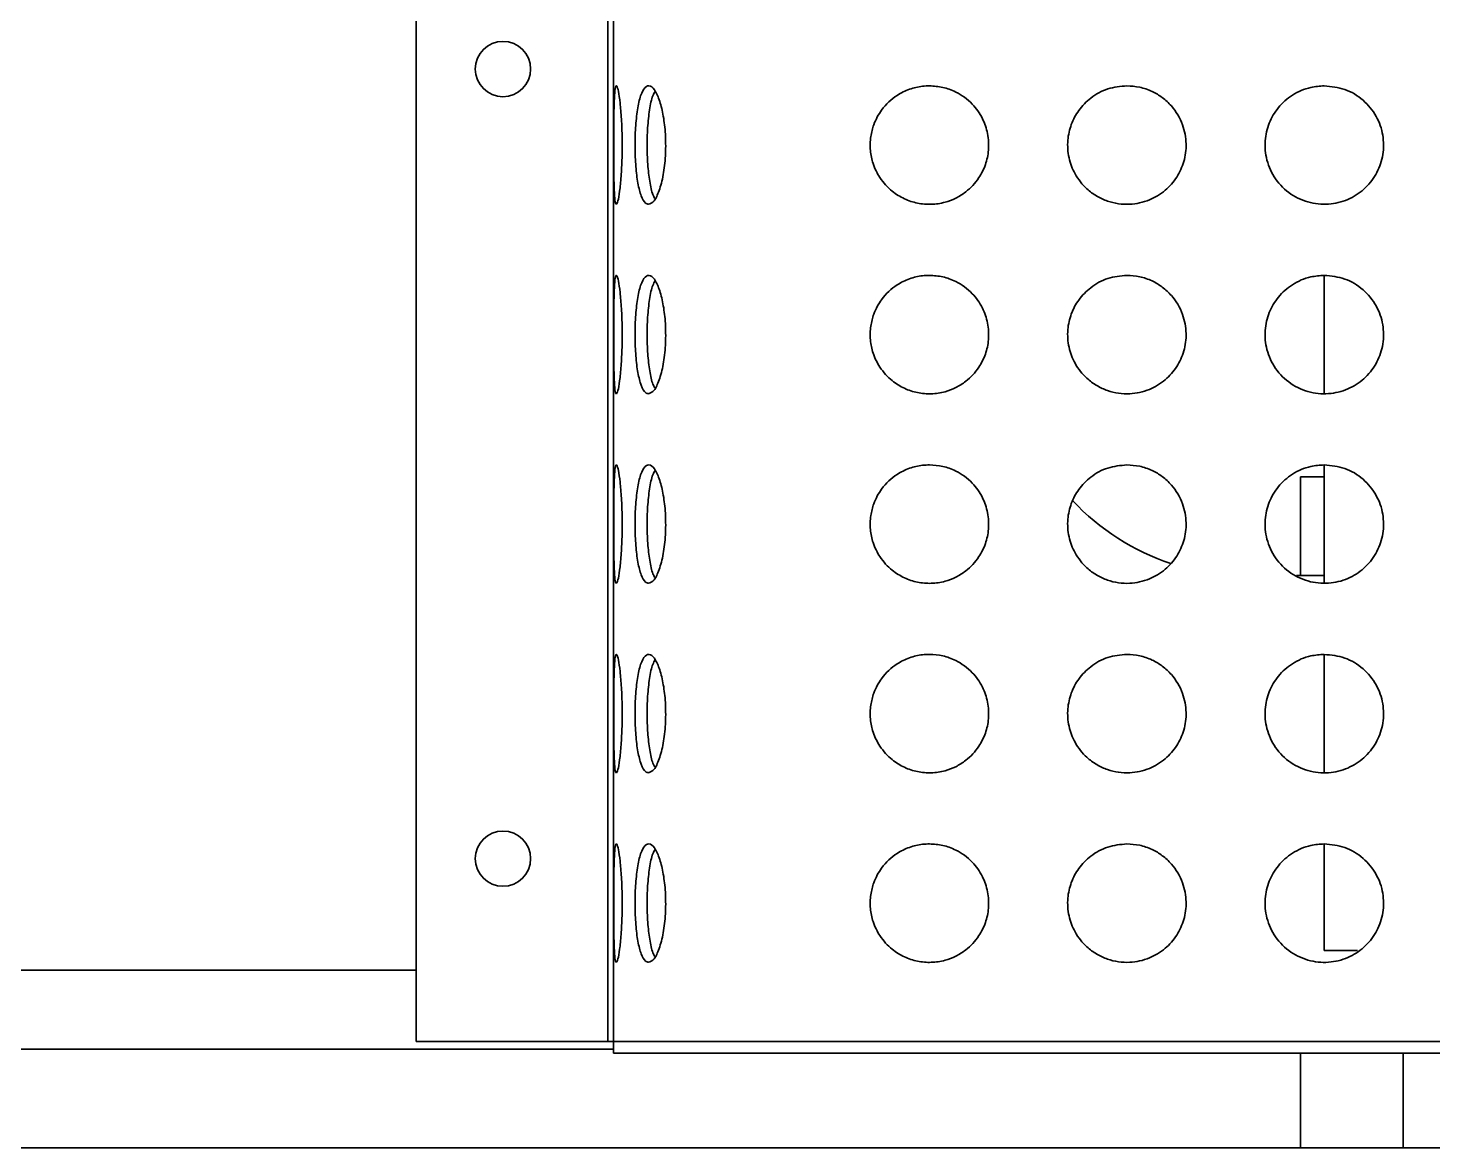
# Model space of a CAD drawing. Header units: millimetres. Extents: x -1052 to 3351, y 0 to 2015.
# Drawn here: x -367.095 to -364.464, y 1742.214 to 1744.312 of the extents above; entities that cross this region are included whole.
import ezdxf

# ---------------------------------------------------------------- set-up
doc = ezdxf.new("R2010")
doc.units = ezdxf.units.MM

msp = doc.modelspace()

# ---------------------------------------------------------------- linework, layer by layer
at = {"color": 7, "linetype": 'Continuous', "lineweight": 35}
for p, q in [((-366.3686, 1742.4135), (-366.3686, 1746.0562)), ((-366.3686, 1742.4135), (-366.3686, 1746.0562)), ((-366.0097, 1746.0562), (-366.0097, 1742.4135)), ((-366.0097, 1746.0562), (-366.0097, 1742.4135)), ((-365.9988, 1746.0562), (-365.9988, 1742.4135)), ((-365.9988, 1746.0562), (-365.9988, 1742.4135)), ((-364.6676, 1743.8484), (-364.6676, 1743.628)), ((-364.6676, 1743.8484), (-364.6676, 1743.628)), ((-364.6676, 1743.4933), (-364.6676, 1743.273)), ((-364.6676, 1743.4933), (-364.6676, 1743.273)), ((-364.7119, 1743.4712), (-364.7119, 1743.2863)), ((-364.7119, 1743.4712), (-364.6676, 1743.4712)), ((-364.7119, 1743.4712), (-364.7119, 1743.2863)), ((-364.7119, 1743.4712), (-364.6676, 1743.4712)), ((-364.7199, 1743.2863), (-364.6676, 1743.2863)), ((-364.7199, 1743.2863), (-364.6676, 1743.2863)), ((-364.6676, 1743.1383), (-364.6676, 1742.9179)), ((-364.6676, 1743.1383), (-364.6676, 1742.9179)), ((-364.6676, 1742.7833), (-364.6676, 1742.5837)), ((-364.6676, 1742.7833), (-364.6676, 1742.5837)), ((-364.6052, 1742.5837), (-364.6676, 1742.5837)), ((-364.6052, 1742.5837), (-364.6676, 1742.5837)), ((-368.6614, 1742.5467), (-366.3686, 1742.5467)), ((-368.6614, 1742.5467), (-366.3686, 1742.5467)), ((-365.9988, 1742.3988), (-368.3729, 1742.3988)), ((-365.9988, 1742.3988), (-368.3729, 1742.3988)), ((-366.0097, 1742.4135), (-366.3686, 1742.4135)), ((-366.0097, 1742.4135), (-366.3686, 1742.4135)), ((-366.0097, 1742.4135), (-365.9988, 1742.4135)), ((-366.0097, 1742.4135), (-365.9988, 1742.4135)), ((-365.9988, 1742.4135), (-361.8571, 1742.4135)), ((-365.9988, 1742.3914), (-365.9988, 1742.4135)), ((-365.9988, 1742.4135), (-361.8571, 1742.4135)), ((-365.9988, 1742.3914), (-365.9988, 1742.4135)), ((-361.8571, 1742.3914), (-365.9988, 1742.3914)), ((-361.8571, 1742.3914), (-365.9988, 1742.3914)), ((-364.7119, 1742.3914), (-364.7119, 1742.2139)), ((-364.7119, 1742.3914), (-364.7119, 1742.2139)), ((-364.5196, 1742.3914), (-364.5196, 1742.2139)), ((-364.5196, 1742.3914), (-364.5196, 1742.2139)), ((-359.4904, 1742.2139), (-368.3655, 1742.2139)), ((-359.4904, 1742.2139), (-368.3655, 1742.2139))]:
    msp.add_line(p, q, dxfattribs=at)
for centre in [(-366.2059, 1744.2349), (-366.2059, 1744.2349), (-366.2059, 1742.7557), (-366.2059, 1742.7557)]:
    msp.add_circle(centre, 0.0518, dxfattribs=at)
msp.add_arc((-364.8155, 1743.73), 0.4438, 223.1791, 251.7098, dxfattribs=at)
msp.add_arc((-364.8155, 1743.73), 0.4438, 223.1791, 251.7098, dxfattribs=at)
for points, knots in [([(-365.9935, 1743.9815), (-365.9926, 1743.9827), (-365.9906, 1743.9852), (-365.9873, 1744.0044), (-365.9844, 1744.0327), (-365.9827, 1744.068), (-365.9824, 1744.1058), (-365.9838, 1744.142), (-365.9864, 1744.1727), (-365.9896, 1744.1945), (-365.9928, 1744.2049), (-365.9953, 1744.2025), (-365.9971, 1744.1876), (-365.998, 1744.1621), (-365.9984, 1744.1287), (-365.9985, 1744.0912), (-365.9984, 1744.0539), (-365.998, 1744.0208), (-365.997, 1743.9961), (-365.9955, 1743.9833), (-365.9941, 1743.982), (-365.9935, 1743.9815)], [0, 0, 0, 0, 1.631396, 3.262699, 4.895723, 6.523451, 8.139744, 9.7491, 11.361973, 12.985867, 14.618017, 16.250048, 17.876537, 19.498182, 21.118645, 22.739339, 24.36065, 25.981614, 27.602481, 29.222814, 30.245308, 30.245308, 30.245308, 30.245308]), ([(-365.9935, 1743.9815), (-365.9926, 1743.9827), (-365.9906, 1743.9852), (-365.9873, 1744.0044), (-365.9844, 1744.0327), (-365.9827, 1744.068), (-365.9824, 1744.1058), (-365.9838, 1744.142), (-365.9864, 1744.1727), (-365.9896, 1744.1945), (-365.9928, 1744.2049), (-365.9953, 1744.2025), (-365.9971, 1744.1876), (-365.998, 1744.1621), (-365.9984, 1744.1287), (-365.9985, 1744.0912), (-365.9984, 1744.0539), (-365.998, 1744.0208), (-365.997, 1743.9961), (-365.9955, 1743.9833), (-365.9941, 1743.982), (-365.9935, 1743.9815)], [0, 0, 0, 0, 1.631396, 3.262699, 4.895723, 6.523451, 8.139744, 9.7491, 11.361973, 12.985867, 14.618017, 16.250048, 17.876537, 19.498182, 21.118645, 22.739339, 24.36065, 25.981614, 27.602481, 29.222814, 30.245308, 30.245308, 30.245308, 30.245308]), ([(-365.9331, 1743.9815), (-365.9297, 1743.9828), (-365.9229, 1743.9854), (-365.913, 1744.0057), (-365.9053, 1744.0354), (-365.9011, 1744.0715), (-365.9009, 1744.1088), (-365.9044, 1744.1435), (-365.911, 1744.1729), (-365.9199, 1744.1944), (-365.93, 1744.2049), (-365.9399, 1744.2024), (-365.9483, 1744.1867), (-365.9544, 1744.1599), (-365.9579, 1744.1257), (-365.9589, 1744.0882), (-365.9574, 1744.0517), (-365.9535, 1744.0196), (-365.9473, 1743.9956), (-365.9401, 1743.9832), (-365.935, 1743.982), (-365.9331, 1743.9815)], [0, 0, 0, 0, 1.817462, 3.635355, 5.435836, 7.16997, 8.829228, 10.454107, 12.102847, 13.816807, 15.599937, 17.419133, 19.226868, 20.992412, 22.712224, 24.399362, 26.070964, 27.743885, 29.434509, 31.158502, 32.248005, 32.248005, 32.248005, 32.248005]), ([(-365.9331, 1743.9815), (-365.9297, 1743.9828), (-365.9229, 1743.9854), (-365.913, 1744.0057), (-365.9053, 1744.0354), (-365.9011, 1744.0715), (-365.9009, 1744.1088), (-365.9044, 1744.1435), (-365.911, 1744.1729), (-365.9199, 1744.1944), (-365.93, 1744.2049), (-365.9399, 1744.2024), (-365.9483, 1744.1867), (-365.9544, 1744.1599), (-365.9579, 1744.1257), (-365.9589, 1744.0882), (-365.9574, 1744.0517), (-365.9535, 1744.0196), (-365.9473, 1743.9956), (-365.9401, 1743.9832), (-365.935, 1743.982), (-365.9331, 1743.9815)], [0, 0, 0, 0, 1.817462, 3.635355, 5.435836, 7.16997, 8.829228, 10.454107, 12.102847, 13.816807, 15.599937, 17.419133, 19.226868, 20.992412, 22.712224, 24.399362, 26.070964, 27.743885, 29.434509, 31.158502, 32.248005, 32.248005, 32.248005, 32.248005]), ([(-365.9207, 1744.193), (-365.9223, 1744.1906), (-365.9267, 1744.1836), (-365.9317, 1744.1595), (-365.9353, 1744.1257), (-365.9362, 1744.0882), (-365.9347, 1744.0515), (-365.9307, 1744.0201), (-365.926, 1743.9992), (-365.9221, 1743.9936), (-365.921, 1743.992)], [0, 0, 0, 0, 1.145485, 3.209959, 5.219519, 7.190065, 9.142136, 11.096001, 13.070942, 13.868616, 13.868616, 13.868616, 13.868616]), ([(-365.9207, 1744.193), (-365.9223, 1744.1906), (-365.9267, 1744.1836), (-365.9317, 1744.1595), (-365.9353, 1744.1257), (-365.9362, 1744.0882), (-365.9347, 1744.0515), (-365.9307, 1744.0201), (-365.926, 1743.9992), (-365.9221, 1743.9936), (-365.921, 1743.992)], [0, 0, 0, 0, 1.145485, 3.209959, 5.219519, 7.190065, 9.142136, 11.096001, 13.070942, 13.868616, 13.868616, 13.868616, 13.868616]), ([(-365.4072, 1744.2034), (-365.3988, 1744.2028), (-365.3822, 1744.2018), (-365.3546, 1744.1917), (-365.328, 1744.173), (-365.3076, 1744.1448), (-365.2969, 1744.1143), (-365.2952, 1744.0837), (-365.3015, 1744.0549), (-365.3156, 1744.0269), (-365.3356, 1744.006), (-365.3578, 1743.9923), (-365.3797, 1743.984), (-365.4038, 1743.9805), (-365.4296, 1743.9828), (-365.4543, 1743.9908), (-365.4787, 1744.0059), (-365.4992, 1744.0277), (-365.5128, 1744.055), (-365.5187, 1744.0822), (-365.5179, 1744.108), (-365.511, 1744.1347), (-365.4951, 1744.1633), (-365.4714, 1744.1848), (-365.4447, 1744.1978), (-365.4241, 1744.2028), (-365.4114, 1744.2032), (-365.4072, 1744.2034)], [0, 0, 0, 0, 1.953514, 3.904681, 6.549976, 8.613853, 10.314646, 12.021596, 13.580926, 15.199164, 17.547896, 19.132925, 20.719939, 22.750944, 24.783174, 26.835609, 28.885562, 31.272614, 33.076424, 34.500628, 35.930328, 37.260499, 39.207718, 42.076143, 44.077065, 46.079462, 47.088119, 47.088119, 47.088119, 47.088119]), ([(-365.4072, 1744.2034), (-365.3988, 1744.2028), (-365.3822, 1744.2018), (-365.3546, 1744.1917), (-365.328, 1744.173), (-365.3076, 1744.1448), (-365.2969, 1744.1143), (-365.2952, 1744.0837), (-365.3015, 1744.0549), (-365.3156, 1744.0269), (-365.3356, 1744.006), (-365.3578, 1743.9923), (-365.3797, 1743.984), (-365.4038, 1743.9805), (-365.4296, 1743.9828), (-365.4543, 1743.9908), (-365.4787, 1744.0059), (-365.4992, 1744.0277), (-365.5128, 1744.055), (-365.5187, 1744.0822), (-365.5179, 1744.108), (-365.511, 1744.1347), (-365.4951, 1744.1633), (-365.4714, 1744.1848), (-365.4447, 1744.1978), (-365.4241, 1744.2028), (-365.4114, 1744.2032), (-365.4072, 1744.2034)], [0, 0, 0, 0, 1.953514, 3.904681, 6.549976, 8.613853, 10.314646, 12.021596, 13.580926, 15.199164, 17.547896, 19.132925, 20.719939, 22.750944, 24.783174, 26.835609, 28.885562, 31.272614, 33.076424, 34.500628, 35.930328, 37.260499, 39.207718, 42.076143, 44.077065, 46.079462, 47.088119, 47.088119, 47.088119, 47.088119]), ([(-365.0374, 1744.2034), (-365.0293, 1744.2029), (-365.0133, 1744.2018), (-364.9907, 1744.194), (-364.9706, 1744.182), (-364.9495, 1744.1626), (-364.9317, 1744.1332), (-364.9246, 1744.0957), (-364.9292, 1744.0612), (-364.9431, 1744.0309), (-364.9655, 1744.0056), (-364.9961, 1743.9873), (-365.0336, 1743.9792), (-365.0676, 1743.984), (-365.0941, 1743.9962), (-365.1157, 1744.0121), (-365.1348, 1744.0358), (-365.1473, 1744.0681), (-365.1495, 1744.101), (-365.1425, 1744.132), (-365.1276, 1744.1594), (-365.1044, 1744.183), (-365.0734, 1744.2), (-365.0494, 1744.2022), (-365.0374, 1744.2034)], [0, 0, 0, 0, 1.756806, 3.512284, 5.063208, 6.612425, 9.261763, 11.520365, 13.576322, 15.613889, 17.776665, 20.182461, 22.916925, 25.987653, 27.615254, 29.241405, 31.658351, 33.704491, 35.758681, 37.64026, 39.581863, 41.797128, 44.422281, 47.074168, 47.074168, 47.074168, 47.074168]), ([(-365.0374, 1744.2034), (-365.0293, 1744.2029), (-365.0133, 1744.2018), (-364.9907, 1744.194), (-364.9706, 1744.182), (-364.9495, 1744.1626), (-364.9317, 1744.1332), (-364.9246, 1744.0957), (-364.9292, 1744.0612), (-364.9431, 1744.0309), (-364.9655, 1744.0056), (-364.9961, 1743.9873), (-365.0336, 1743.9792), (-365.0676, 1743.984), (-365.0941, 1743.9962), (-365.1157, 1744.0121), (-365.1348, 1744.0358), (-365.1473, 1744.0681), (-365.1495, 1744.101), (-365.1425, 1744.132), (-365.1276, 1744.1594), (-365.1044, 1744.183), (-365.0734, 1744.2), (-365.0494, 1744.2022), (-365.0374, 1744.2034)], [0, 0, 0, 0, 1.756806, 3.512284, 5.063208, 6.612425, 9.261763, 11.520365, 13.576322, 15.613889, 17.776665, 20.182461, 22.916925, 25.987653, 27.615254, 29.241405, 31.658351, 33.704491, 35.758681, 37.64026, 39.581863, 41.797128, 44.422281, 47.074168, 47.074168, 47.074168, 47.074168]), ([(-364.6676, 1744.2034), (-364.6546, 1744.202), (-364.6285, 1744.1994), (-364.594, 1744.1784), (-364.5689, 1744.1479), (-364.5562, 1744.1117), (-364.5561, 1744.0746), (-364.5676, 1744.0401), (-364.5892, 1744.0112), (-364.6193, 1743.9903), (-364.6555, 1743.98), (-364.6944, 1743.9824), (-364.7312, 1743.9985), (-364.7601, 1744.0269), (-364.7767, 1744.0627), (-364.7802, 1744.0999), (-364.7721, 1744.1344), (-364.7543, 1744.1644), (-364.7275, 1744.188), (-364.697, 1744.2013), (-364.6761, 1744.2028), (-364.6676, 1744.2034)], [0, 0, 0, 0, 2.715452, 5.434897, 8.039969, 10.498454, 12.858957, 15.184731, 17.53851, 19.975545, 22.538644, 25.240599, 28.035147, 30.799579, 33.38694, 35.750007, 37.986407, 40.249836, 42.660728, 45.269677, 47.063008, 47.063008, 47.063008, 47.063008]), ([(-364.6676, 1744.2034), (-364.6546, 1744.202), (-364.6285, 1744.1994), (-364.594, 1744.1784), (-364.5689, 1744.1479), (-364.5562, 1744.1117), (-364.5561, 1744.0746), (-364.5676, 1744.0401), (-364.5892, 1744.0112), (-364.6193, 1743.9903), (-364.6555, 1743.98), (-364.6944, 1743.9824), (-364.7312, 1743.9985), (-364.7601, 1744.0269), (-364.7767, 1744.0627), (-364.7802, 1744.0999), (-364.7721, 1744.1344), (-364.7543, 1744.1644), (-364.7275, 1744.188), (-364.697, 1744.2013), (-364.6761, 1744.2028), (-364.6676, 1744.2034)], [0, 0, 0, 0, 2.715452, 5.434897, 8.039969, 10.498454, 12.858957, 15.184731, 17.53851, 19.975545, 22.538644, 25.240599, 28.035147, 30.799579, 33.38694, 35.750007, 37.986407, 40.249836, 42.660728, 45.269677, 47.063008, 47.063008, 47.063008, 47.063008]), ([(-365.9935, 1743.6265), (-365.9926, 1743.6277), (-365.9906, 1743.6302), (-365.9873, 1743.6494), (-365.9844, 1743.6777), (-365.9827, 1743.713), (-365.9824, 1743.7508), (-365.9838, 1743.787), (-365.9864, 1743.8177), (-365.9896, 1743.8395), (-365.9928, 1743.8498), (-365.9953, 1743.8475), (-365.9971, 1743.8326), (-365.998, 1743.8071), (-365.9984, 1743.7737), (-365.9985, 1743.7362), (-365.9984, 1743.6989), (-365.998, 1743.6658), (-365.997, 1743.641), (-365.9955, 1743.6282), (-365.9941, 1743.627), (-365.9935, 1743.6265)], [0, 0, 0, 0, 1.631348, 3.262453, 4.895429, 6.523108, 8.13966, 9.748968, 11.361793, 12.985463, 14.617565, 16.249547, 17.875868, 19.497671, 21.118086, 22.738732, 24.359693, 25.980875, 27.601694, 29.22198, 30.24441, 30.24441, 30.24441, 30.24441]), ([(-365.9935, 1743.6265), (-365.9926, 1743.6277), (-365.9906, 1743.6302), (-365.9873, 1743.6494), (-365.9844, 1743.6777), (-365.9827, 1743.713), (-365.9824, 1743.7508), (-365.9838, 1743.787), (-365.9864, 1743.8177), (-365.9896, 1743.8395), (-365.9928, 1743.8498), (-365.9953, 1743.8475), (-365.9971, 1743.8326), (-365.998, 1743.8071), (-365.9984, 1743.7737), (-365.9985, 1743.7362), (-365.9984, 1743.6989), (-365.998, 1743.6658), (-365.997, 1743.641), (-365.9955, 1743.6282), (-365.9941, 1743.627), (-365.9935, 1743.6265)], [0, 0, 0, 0, 1.631348, 3.262453, 4.895429, 6.523108, 8.13966, 9.748968, 11.361793, 12.985463, 14.617565, 16.249547, 17.875868, 19.497671, 21.118086, 22.738732, 24.359693, 25.980875, 27.601694, 29.22198, 30.24441, 30.24441, 30.24441, 30.24441]), ([(-365.9331, 1743.6265), (-365.9297, 1743.6278), (-365.9229, 1743.6304), (-365.913, 1743.6507), (-365.9053, 1743.6804), (-365.9011, 1743.7165), (-365.9009, 1743.7538), (-365.9044, 1743.7885), (-365.911, 1743.8179), (-365.9199, 1743.8394), (-365.93, 1743.8499), (-365.9399, 1743.8474), (-365.9483, 1743.8317), (-365.9544, 1743.8049), (-365.9579, 1743.7707), (-365.9589, 1743.7332), (-365.9574, 1743.6967), (-365.9535, 1743.6646), (-365.9473, 1743.6406), (-365.9401, 1743.6282), (-365.935, 1743.627), (-365.9331, 1743.6265)], [0, 0, 0, 0, 1.817451, 3.635176, 5.435647, 7.169769, 8.82934, 10.453903, 12.102633, 13.816582, 15.599701, 17.418865, 19.226716, 20.99225, 22.712051, 24.398859, 26.070766, 27.743677, 29.434291, 31.158273, 32.247737, 32.247737, 32.247737, 32.247737]), ([(-365.9331, 1743.6265), (-365.9297, 1743.6278), (-365.9229, 1743.6304), (-365.913, 1743.6507), (-365.9053, 1743.6804), (-365.9011, 1743.7165), (-365.9009, 1743.7538), (-365.9044, 1743.7885), (-365.911, 1743.8179), (-365.9199, 1743.8394), (-365.93, 1743.8499), (-365.9399, 1743.8474), (-365.9483, 1743.8317), (-365.9544, 1743.8049), (-365.9579, 1743.7707), (-365.9589, 1743.7332), (-365.9574, 1743.6967), (-365.9535, 1743.6646), (-365.9473, 1743.6406), (-365.9401, 1743.6282), (-365.935, 1743.627), (-365.9331, 1743.6265)], [0, 0, 0, 0, 1.817451, 3.635176, 5.435647, 7.169769, 8.82934, 10.453903, 12.102633, 13.816582, 15.599701, 17.418865, 19.226716, 20.99225, 22.712051, 24.398859, 26.070766, 27.743677, 29.434291, 31.158273, 32.247737, 32.247737, 32.247737, 32.247737]), ([(-365.9207, 1743.838), (-365.9223, 1743.8355), (-365.9267, 1743.8286), (-365.9317, 1743.8045), (-365.9353, 1743.7707), (-365.9362, 1743.7332), (-365.9347, 1743.6965), (-365.9307, 1743.665), (-365.926, 1743.6442), (-365.9221, 1743.6386), (-365.921, 1743.637)], [0, 0, 0, 0, 1.145489, 3.20997, 5.219537, 7.190089, 9.142166, 11.096038, 13.070744, 13.868556, 13.868556, 13.868556, 13.868556]), ([(-365.9207, 1743.838), (-365.9223, 1743.8355), (-365.9267, 1743.8286), (-365.9317, 1743.8045), (-365.9353, 1743.7707), (-365.9362, 1743.7332), (-365.9347, 1743.6965), (-365.9307, 1743.665), (-365.926, 1743.6442), (-365.9221, 1743.6386), (-365.921, 1743.637)], [0, 0, 0, 0, 1.145489, 3.20997, 5.219537, 7.190089, 9.142166, 11.096038, 13.070744, 13.868556, 13.868556, 13.868556, 13.868556]), ([(-365.4072, 1743.8484), (-365.3988, 1743.8478), (-365.3822, 1743.8468), (-365.3546, 1743.8367), (-365.328, 1743.818), (-365.3076, 1743.7898), (-365.2969, 1743.7593), (-365.2952, 1743.7287), (-365.3015, 1743.6999), (-365.3156, 1743.6719), (-365.3356, 1743.651), (-365.3578, 1743.6373), (-365.3797, 1743.629), (-365.4038, 1743.6255), (-365.4296, 1743.6277), (-365.4543, 1743.6358), (-365.4787, 1743.6508), (-365.4992, 1743.6727), (-365.5128, 1743.7), (-365.5187, 1743.7272), (-365.5179, 1743.753), (-365.511, 1743.7797), (-365.4951, 1743.8083), (-365.4714, 1743.8298), (-365.4447, 1743.8428), (-365.4241, 1743.8478), (-365.4114, 1743.8482), (-365.4072, 1743.8484)], [0, 0, 0, 0, 1.953482, 3.904647, 6.550127, 8.614002, 10.31444, 12.021778, 13.580732, 15.199294, 17.548025, 19.132891, 20.719905, 22.750949, 24.783179, 26.835697, 28.885499, 31.272779, 33.076276, 34.500849, 35.93055, 37.260719, 39.207938, 42.076154, 44.077075, 46.079471, 47.088128, 47.088128, 47.088128, 47.088128]), ([(-365.4072, 1743.8484), (-365.3988, 1743.8478), (-365.3822, 1743.8468), (-365.3546, 1743.8367), (-365.328, 1743.818), (-365.3076, 1743.7898), (-365.2969, 1743.7593), (-365.2952, 1743.7287), (-365.3015, 1743.6999), (-365.3156, 1743.6719), (-365.3356, 1743.651), (-365.3578, 1743.6373), (-365.3797, 1743.629), (-365.4038, 1743.6255), (-365.4296, 1743.6277), (-365.4543, 1743.6358), (-365.4787, 1743.6508), (-365.4992, 1743.6727), (-365.5128, 1743.7), (-365.5187, 1743.7272), (-365.5179, 1743.753), (-365.511, 1743.7797), (-365.4951, 1743.8083), (-365.4714, 1743.8298), (-365.4447, 1743.8428), (-365.4241, 1743.8478), (-365.4114, 1743.8482), (-365.4072, 1743.8484)], [0, 0, 0, 0, 1.953482, 3.904647, 6.550127, 8.614002, 10.31444, 12.021778, 13.580732, 15.199294, 17.548025, 19.132891, 20.719905, 22.750949, 24.783179, 26.835697, 28.885499, 31.272779, 33.076276, 34.500849, 35.93055, 37.260719, 39.207938, 42.076154, 44.077075, 46.079471, 47.088128, 47.088128, 47.088128, 47.088128]), ([(-365.0374, 1743.8484), (-365.0293, 1743.8478), (-365.0133, 1743.8468), (-364.9907, 1743.839), (-364.9706, 1743.827), (-364.9495, 1743.8076), (-364.9317, 1743.7782), (-364.9246, 1743.7407), (-364.9292, 1743.7062), (-364.9431, 1743.6759), (-364.9655, 1743.6506), (-364.9961, 1743.6323), (-365.0336, 1743.6242), (-365.0676, 1743.629), (-365.0941, 1743.6412), (-365.1157, 1743.6571), (-365.1348, 1743.6808), (-365.1473, 1743.7131), (-365.1495, 1743.746), (-365.1425, 1743.777), (-365.1276, 1743.8044), (-365.1044, 1743.8279), (-365.0734, 1743.845), (-365.0494, 1743.8472), (-365.0374, 1743.8484)], [0, 0, 0, 0, 1.756804, 3.512279, 5.063201, 6.612415, 9.261389, 11.519987, 13.576373, 15.61355, 17.776631, 20.18222, 22.91668, 25.987404, 27.615002, 29.241151, 31.65778, 33.704312, 35.758064, 37.639641, 39.581606, 41.796586, 44.421912, 47.073735, 47.073735, 47.073735, 47.073735]), ([(-365.0374, 1743.8484), (-365.0293, 1743.8478), (-365.0133, 1743.8468), (-364.9907, 1743.839), (-364.9706, 1743.827), (-364.9495, 1743.8076), (-364.9317, 1743.7782), (-364.9246, 1743.7407), (-364.9292, 1743.7062), (-364.9431, 1743.6759), (-364.9655, 1743.6506), (-364.9961, 1743.6323), (-365.0336, 1743.6242), (-365.0676, 1743.629), (-365.0941, 1743.6412), (-365.1157, 1743.6571), (-365.1348, 1743.6808), (-365.1473, 1743.7131), (-365.1495, 1743.746), (-365.1425, 1743.777), (-365.1276, 1743.8044), (-365.1044, 1743.8279), (-365.0734, 1743.845), (-365.0494, 1743.8472), (-365.0374, 1743.8484)], [0, 0, 0, 0, 1.756804, 3.512279, 5.063201, 6.612415, 9.261389, 11.519987, 13.576373, 15.61355, 17.776631, 20.18222, 22.91668, 25.987404, 27.615002, 29.241151, 31.65778, 33.704312, 35.758064, 37.639641, 39.581606, 41.796586, 44.421912, 47.073735, 47.073735, 47.073735, 47.073735]), ([(-364.6676, 1743.8484), (-364.6546, 1743.847), (-364.6285, 1743.8444), (-364.594, 1743.8234), (-364.5689, 1743.7929), (-364.5562, 1743.7567), (-364.5561, 1743.7196), (-364.5676, 1743.6851), (-364.5892, 1743.6561), (-364.6193, 1743.6353), (-364.6555, 1743.625), (-364.6944, 1743.6274), (-364.7312, 1743.6435), (-364.7601, 1743.6719), (-364.7767, 1743.7077), (-364.7802, 1743.7449), (-364.7722, 1743.7794), (-364.7543, 1743.8094), (-364.7275, 1743.833), (-364.697, 1743.8463), (-364.6761, 1743.8478), (-364.6676, 1743.8484)], [0, 0, 0, 0, 2.715377, 5.435048, 8.03977, 10.498691, 12.858732, 15.184944, 17.538724, 19.97576, 22.53886, 25.240817, 28.035366, 30.80011, 33.387472, 35.750081, 37.986931, 40.249971, 42.660865, 45.269815, 47.063148, 47.063148, 47.063148, 47.063148]), ([(-364.6676, 1743.8484), (-364.6546, 1743.847), (-364.6285, 1743.8444), (-364.594, 1743.8234), (-364.5689, 1743.7929), (-364.5562, 1743.7567), (-364.5561, 1743.7196), (-364.5676, 1743.6851), (-364.5892, 1743.6561), (-364.6193, 1743.6353), (-364.6555, 1743.625), (-364.6944, 1743.6274), (-364.7312, 1743.6435), (-364.7601, 1743.6719), (-364.7767, 1743.7077), (-364.7802, 1743.7449), (-364.7722, 1743.7794), (-364.7543, 1743.8094), (-364.7275, 1743.833), (-364.697, 1743.8463), (-364.6761, 1743.8478), (-364.6676, 1743.8484)], [0, 0, 0, 0, 2.715377, 5.435048, 8.03977, 10.498691, 12.858732, 15.184944, 17.538724, 19.97576, 22.53886, 25.240817, 28.035366, 30.80011, 33.387472, 35.750081, 37.986931, 40.249971, 42.660865, 45.269815, 47.063148, 47.063148, 47.063148, 47.063148]), ([(-365.9935, 1743.2715), (-365.9926, 1743.2727), (-365.9906, 1743.2752), (-365.9873, 1743.2944), (-365.9844, 1743.3227), (-365.9827, 1743.358), (-365.9824, 1743.3958), (-365.9838, 1743.432), (-365.9864, 1743.4627), (-365.9896, 1743.4845), (-365.9928, 1743.4948), (-365.9953, 1743.4925), (-365.9971, 1743.4776), (-365.998, 1743.4521), (-365.9984, 1743.4187), (-365.9985, 1743.3812), (-365.9984, 1743.3439), (-365.998, 1743.3108), (-365.997, 1743.2861), (-365.9955, 1743.2732), (-365.9941, 1743.272), (-365.9935, 1743.2715)], [0, 0, 0, 0, 1.631366, 3.262639, 4.895633, 6.523331, 8.139594, 9.748921, 11.361764, 12.985629, 14.617666, 16.249647, 17.876107, 19.497928, 21.118091, 22.739059, 24.360038, 25.981239, 27.601875, 29.222292, 30.244734, 30.244734, 30.244734, 30.244734]), ([(-365.9935, 1743.2715), (-365.9926, 1743.2727), (-365.9906, 1743.2752), (-365.9873, 1743.2944), (-365.9844, 1743.3227), (-365.9827, 1743.358), (-365.9824, 1743.3958), (-365.9838, 1743.432), (-365.9864, 1743.4627), (-365.9896, 1743.4845), (-365.9928, 1743.4948), (-365.9953, 1743.4925), (-365.9971, 1743.4776), (-365.998, 1743.4521), (-365.9984, 1743.4187), (-365.9985, 1743.3812), (-365.9984, 1743.3439), (-365.998, 1743.3108), (-365.997, 1743.2861), (-365.9955, 1743.2732), (-365.9941, 1743.272), (-365.9935, 1743.2715)], [0, 0, 0, 0, 1.631366, 3.262639, 4.895633, 6.523331, 8.139594, 9.748921, 11.361764, 12.985629, 14.617666, 16.249647, 17.876107, 19.497928, 21.118091, 22.739059, 24.360038, 25.981239, 27.601875, 29.222292, 30.244734, 30.244734, 30.244734, 30.244734]), ([(-365.9331, 1743.2715), (-365.9297, 1743.2728), (-365.9229, 1743.2754), (-365.913, 1743.2957), (-365.9053, 1743.3254), (-365.9011, 1743.3615), (-365.9009, 1743.3988), (-365.9044, 1743.4335), (-365.911, 1743.4629), (-365.9199, 1743.4843), (-365.93, 1743.4949), (-365.9399, 1743.4924), (-365.9483, 1743.4767), (-365.9544, 1743.4499), (-365.9579, 1743.4157), (-365.9589, 1743.3782), (-365.9574, 1743.3417), (-365.9535, 1743.3096), (-365.9473, 1743.2856), (-365.9401, 1743.2732), (-365.935, 1743.272), (-365.9331, 1743.2715)], [0, 0, 0, 0, 1.817457, 3.635189, 5.435667, 7.170097, 8.82935, 10.454226, 12.102705, 13.816661, 15.599872, 17.419064, 19.226794, 20.992554, 22.712075, 24.399209, 26.070806, 27.743999, 29.434619, 31.158493, 32.247993, 32.247993, 32.247993, 32.247993]), ([(-365.9331, 1743.2715), (-365.9297, 1743.2728), (-365.9229, 1743.2754), (-365.913, 1743.2957), (-365.9053, 1743.3254), (-365.9011, 1743.3615), (-365.9009, 1743.3988), (-365.9044, 1743.4335), (-365.911, 1743.4629), (-365.9199, 1743.4843), (-365.93, 1743.4949), (-365.9399, 1743.4924), (-365.9483, 1743.4767), (-365.9544, 1743.4499), (-365.9579, 1743.4157), (-365.9589, 1743.3782), (-365.9574, 1743.3417), (-365.9535, 1743.3096), (-365.9473, 1743.2856), (-365.9401, 1743.2732), (-365.935, 1743.272), (-365.9331, 1743.2715)], [0, 0, 0, 0, 1.817457, 3.635189, 5.435667, 7.170097, 8.82935, 10.454226, 12.102705, 13.816661, 15.599872, 17.419064, 19.226794, 20.992554, 22.712075, 24.399209, 26.070806, 27.743999, 29.434619, 31.158493, 32.247993, 32.247993, 32.247993, 32.247993]), ([(-365.4072, 1743.4933), (-365.3988, 1743.4928), (-365.3822, 1743.4918), (-365.3546, 1743.4817), (-365.328, 1743.463), (-365.3076, 1743.4348), (-365.2969, 1743.4043), (-365.2952, 1743.3737), (-365.3015, 1743.3449), (-365.3156, 1743.3169), (-365.3356, 1743.296), (-365.3578, 1743.2823), (-365.3797, 1743.274), (-365.4038, 1743.2705), (-365.4296, 1743.2727), (-365.4543, 1743.2808), (-365.4787, 1743.2958), (-365.4992, 1743.3177), (-365.5128, 1743.345), (-365.5187, 1743.3722), (-365.5179, 1743.398), (-365.511, 1743.4247), (-365.4951, 1743.4533), (-365.4714, 1743.4748), (-365.4447, 1743.4878), (-365.4241, 1743.4928), (-365.4114, 1743.4932), (-365.4072, 1743.4933)], [0, 0, 0, 0, 1.953483, 3.904648, 6.550128, 8.614004, 10.314442, 12.02178, 13.580735, 15.199297, 17.547785, 19.132814, 20.719828, 22.750832, 24.783039, 26.835558, 28.88551, 31.272562, 33.076372, 34.500575, 35.930275, 37.260445, 39.207664, 42.075881, 44.076926, 46.079323, 47.087964, 47.087964, 47.087964, 47.087964]), ([(-365.4072, 1743.4933), (-365.3988, 1743.4928), (-365.3822, 1743.4918), (-365.3546, 1743.4817), (-365.328, 1743.463), (-365.3076, 1743.4348), (-365.2969, 1743.4043), (-365.2952, 1743.3737), (-365.3015, 1743.3449), (-365.3156, 1743.3169), (-365.3356, 1743.296), (-365.3578, 1743.2823), (-365.3797, 1743.274), (-365.4038, 1743.2705), (-365.4296, 1743.2727), (-365.4543, 1743.2808), (-365.4787, 1743.2958), (-365.4992, 1743.3177), (-365.5128, 1743.345), (-365.5187, 1743.3722), (-365.5179, 1743.398), (-365.511, 1743.4247), (-365.4951, 1743.4533), (-365.4714, 1743.4748), (-365.4447, 1743.4878), (-365.4241, 1743.4928), (-365.4114, 1743.4932), (-365.4072, 1743.4933)], [0, 0, 0, 0, 1.953483, 3.904648, 6.550128, 8.614004, 10.314442, 12.02178, 13.580735, 15.199297, 17.547785, 19.132814, 20.719828, 22.750832, 24.783039, 26.835558, 28.88551, 31.272562, 33.076372, 34.500575, 35.930275, 37.260445, 39.207664, 42.075881, 44.076926, 46.079323, 47.087964, 47.087964, 47.087964, 47.087964]), ([(-365.0374, 1743.4933), (-365.0293, 1743.4928), (-365.0133, 1743.4918), (-364.9907, 1743.484), (-364.9706, 1743.472), (-364.9495, 1743.4526), (-364.9317, 1743.4232), (-364.9246, 1743.3857), (-364.9292, 1743.3512), (-364.9431, 1743.3209), (-364.9655, 1743.2956), (-364.9961, 1743.2773), (-365.0336, 1743.2691), (-365.0676, 1743.274), (-365.0941, 1743.2862), (-365.1157, 1743.3021), (-365.1348, 1743.3258), (-365.1473, 1743.3581), (-365.1495, 1743.391), (-365.1425, 1743.4219), (-365.1276, 1743.4494), (-365.1044, 1743.4729), (-365.0734, 1743.49), (-365.0494, 1743.4922), (-365.0374, 1743.4933)], [0, 0, 0, 0, 1.756764, 3.512362, 5.063084, 6.612299, 9.261635, 11.520235, 13.576622, 15.613799, 17.776573, 20.182367, 22.916828, 25.987554, 27.615153, 29.241303, 31.657932, 33.704465, 35.758218, 37.639796, 39.581762, 41.796743, 44.422071, 47.073895, 47.073895, 47.073895, 47.073895]), ([(-365.0374, 1743.4933), (-365.0293, 1743.4928), (-365.0133, 1743.4918), (-364.9907, 1743.484), (-364.9706, 1743.472), (-364.9495, 1743.4526), (-364.9317, 1743.4232), (-364.9246, 1743.3857), (-364.9292, 1743.3512), (-364.9431, 1743.3209), (-364.9655, 1743.2956), (-364.9961, 1743.2773), (-365.0336, 1743.2691), (-365.0676, 1743.274), (-365.0941, 1743.2862), (-365.1157, 1743.3021), (-365.1348, 1743.3258), (-365.1473, 1743.3581), (-365.1495, 1743.391), (-365.1425, 1743.4219), (-365.1276, 1743.4494), (-365.1044, 1743.4729), (-365.0734, 1743.49), (-365.0494, 1743.4922), (-365.0374, 1743.4933)], [0, 0, 0, 0, 1.756764, 3.512362, 5.063084, 6.612299, 9.261635, 11.520235, 13.576622, 15.613799, 17.776573, 20.182367, 22.916828, 25.987554, 27.615153, 29.241303, 31.657932, 33.704465, 35.758218, 37.639796, 39.581762, 41.796743, 44.422071, 47.073895, 47.073895, 47.073895, 47.073895]), ([(-364.6676, 1743.4933), (-364.6546, 1743.492), (-364.6285, 1743.4894), (-364.594, 1743.4684), (-364.5689, 1743.4379), (-364.5562, 1743.4017), (-364.5561, 1743.3646), (-364.5676, 1743.3301), (-364.5892, 1743.3011), (-364.6193, 1743.2803), (-364.6555, 1743.27), (-364.6944, 1743.2724), (-364.7312, 1743.2885), (-364.7601, 1743.3169), (-364.7767, 1743.3527), (-364.7802, 1743.3899), (-364.7722, 1743.4244), (-364.7543, 1743.4544), (-364.7275, 1743.478), (-364.697, 1743.4913), (-364.6761, 1743.4928), (-364.6676, 1743.4933)], [0, 0, 0, 0, 2.715377, 5.435048, 8.03977, 10.498256, 12.858759, 15.184971, 17.538387, 19.975423, 22.538523, 25.240454, 28.035003, 30.799746, 33.387108, 35.750177, 37.986578, 40.249619, 42.660512, 45.26963, 47.062913, 47.062913, 47.062913, 47.062913]), ([(-364.6676, 1743.4933), (-364.6546, 1743.492), (-364.6285, 1743.4894), (-364.594, 1743.4684), (-364.5689, 1743.4379), (-364.5562, 1743.4017), (-364.5561, 1743.3646), (-364.5676, 1743.3301), (-364.5892, 1743.3011), (-364.6193, 1743.2803), (-364.6555, 1743.27), (-364.6944, 1743.2724), (-364.7312, 1743.2885), (-364.7601, 1743.3169), (-364.7767, 1743.3527), (-364.7802, 1743.3899), (-364.7722, 1743.4244), (-364.7543, 1743.4544), (-364.7275, 1743.478), (-364.697, 1743.4913), (-364.6761, 1743.4928), (-364.6676, 1743.4933)], [0, 0, 0, 0, 2.715377, 5.435048, 8.03977, 10.498256, 12.858759, 15.184971, 17.538387, 19.975423, 22.538523, 25.240454, 28.035003, 30.799746, 33.387108, 35.750177, 37.986578, 40.249619, 42.660512, 45.26963, 47.062913, 47.062913, 47.062913, 47.062913]), ([(-365.9207, 1743.483), (-365.9223, 1743.4805), (-365.9267, 1743.4736), (-365.9317, 1743.4495), (-365.9353, 1743.4157), (-365.9362, 1743.3782), (-365.9347, 1743.3415), (-365.9307, 1743.31), (-365.926, 1743.2892), (-365.9221, 1743.2836), (-365.921, 1743.282)], [0, 0, 0, 0, 1.145651, 3.2099, 5.219491, 7.190067, 9.142536, 11.096431, 13.071161, 13.868982, 13.868982, 13.868982, 13.868982]), ([(-365.9207, 1743.483), (-365.9223, 1743.4805), (-365.9267, 1743.4736), (-365.9317, 1743.4495), (-365.9353, 1743.4157), (-365.9362, 1743.3782), (-365.9347, 1743.3415), (-365.9307, 1743.31), (-365.926, 1743.2892), (-365.9221, 1743.2836), (-365.921, 1743.282)], [0, 0, 0, 0, 1.145651, 3.2099, 5.219491, 7.190067, 9.142536, 11.096431, 13.071161, 13.868982, 13.868982, 13.868982, 13.868982]), ([(-365.9935, 1742.9165), (-365.9926, 1742.9177), (-365.9906, 1742.9202), (-365.9873, 1742.9394), (-365.9844, 1742.9677), (-365.9827, 1743.003), (-365.9824, 1743.0408), (-365.9838, 1743.077), (-365.9864, 1743.1077), (-365.9896, 1743.1295), (-365.9928, 1743.1398), (-365.9953, 1743.1375), (-365.9971, 1743.1226), (-365.998, 1743.0971), (-365.9984, 1743.0637), (-365.9985, 1743.0262), (-365.9984, 1742.9889), (-365.998, 1742.9558), (-365.997, 1742.931), (-365.9955, 1742.9182), (-365.9941, 1742.917), (-365.9935, 1742.9165)], [0, 0, 0, 0, 1.631393, 3.262692, 4.895713, 6.523438, 8.139727, 9.74908, 11.362199, 12.985913, 14.618061, 16.250088, 17.876574, 19.498216, 21.118675, 22.739367, 24.360674, 25.981634, 27.602498, 29.222829, 30.24532, 30.24532, 30.24532, 30.24532]), ([(-365.9935, 1742.9165), (-365.9926, 1742.9177), (-365.9906, 1742.9202), (-365.9873, 1742.9394), (-365.9844, 1742.9677), (-365.9827, 1743.003), (-365.9824, 1743.0408), (-365.9838, 1743.077), (-365.9864, 1743.1077), (-365.9896, 1743.1295), (-365.9928, 1743.1398), (-365.9953, 1743.1375), (-365.9971, 1743.1226), (-365.998, 1743.0971), (-365.9984, 1743.0637), (-365.9985, 1743.0262), (-365.9984, 1742.9889), (-365.998, 1742.9558), (-365.997, 1742.931), (-365.9955, 1742.9182), (-365.9941, 1742.917), (-365.9935, 1742.9165)], [0, 0, 0, 0, 1.631393, 3.262692, 4.895713, 6.523438, 8.139727, 9.74908, 11.362199, 12.985913, 14.618061, 16.250088, 17.876574, 19.498216, 21.118675, 22.739367, 24.360674, 25.981634, 27.602498, 29.222829, 30.24532, 30.24532, 30.24532, 30.24532]), ([(-365.9331, 1742.9165), (-365.9297, 1742.9178), (-365.9229, 1742.9204), (-365.913, 1742.9407), (-365.9053, 1742.9704), (-365.9011, 1743.0065), (-365.9009, 1743.0438), (-365.9044, 1743.0785), (-365.911, 1743.1079), (-365.9199, 1743.1293), (-365.93, 1743.1399), (-365.9399, 1743.1374), (-365.9483, 1743.1217), (-365.9544, 1743.0949), (-365.9579, 1743.0607), (-365.9589, 1743.0232), (-365.9574, 1742.9866), (-365.9535, 1742.9546), (-365.9473, 1742.9306), (-365.9401, 1742.9182), (-365.935, 1742.9169), (-365.9331, 1742.9165)], [0, 0, 0, 0, 1.817474, 3.635379, 5.435874, 7.170019, 8.829288, 10.454179, 12.10293, 13.816902, 15.600044, 17.419232, 19.227106, 20.992662, 22.712486, 24.399636, 26.071249, 27.744181, 29.434817, 31.158822, 32.248333, 32.248333, 32.248333, 32.248333]), ([(-365.9331, 1742.9165), (-365.9297, 1742.9178), (-365.9229, 1742.9204), (-365.913, 1742.9407), (-365.9053, 1742.9704), (-365.9011, 1743.0065), (-365.9009, 1743.0438), (-365.9044, 1743.0785), (-365.911, 1743.1079), (-365.9199, 1743.1293), (-365.93, 1743.1399), (-365.9399, 1743.1374), (-365.9483, 1743.1217), (-365.9544, 1743.0949), (-365.9579, 1743.0607), (-365.9589, 1743.0232), (-365.9574, 1742.9866), (-365.9535, 1742.9546), (-365.9473, 1742.9306), (-365.9401, 1742.9182), (-365.935, 1742.9169), (-365.9331, 1742.9165)], [0, 0, 0, 0, 1.817474, 3.635379, 5.435874, 7.170019, 8.829288, 10.454179, 12.10293, 13.816902, 15.600044, 17.419232, 19.227106, 20.992662, 22.712486, 24.399636, 26.071249, 27.744181, 29.434817, 31.158822, 32.248333, 32.248333, 32.248333, 32.248333]), ([(-365.9207, 1743.128), (-365.9223, 1743.1255), (-365.9267, 1743.1186), (-365.9317, 1743.0944), (-365.9353, 1743.0607), (-365.9362, 1743.0232), (-365.9347, 1742.9865), (-365.9307, 1742.955), (-365.926, 1742.9342), (-365.9221, 1742.9286), (-365.921, 1742.927)], [0, 0, 0, 0, 1.145485, 3.209959, 5.219519, 7.190065, 9.142136, 11.096001, 13.070942, 13.868616, 13.868616, 13.868616, 13.868616]), ([(-365.9207, 1743.128), (-365.9223, 1743.1255), (-365.9267, 1743.1186), (-365.9317, 1743.0944), (-365.9353, 1743.0607), (-365.9362, 1743.0232), (-365.9347, 1742.9865), (-365.9307, 1742.955), (-365.926, 1742.9342), (-365.9221, 1742.9286), (-365.921, 1742.927)], [0, 0, 0, 0, 1.145485, 3.209959, 5.219519, 7.190065, 9.142136, 11.096001, 13.070942, 13.868616, 13.868616, 13.868616, 13.868616]), ([(-365.4072, 1743.1383), (-365.3988, 1743.1378), (-365.3822, 1743.1368), (-365.3546, 1743.1267), (-365.328, 1743.108), (-365.3076, 1743.0798), (-365.2969, 1743.0493), (-365.2952, 1743.0187), (-365.3015, 1742.9899), (-365.3156, 1742.9619), (-365.3356, 1742.941), (-365.3578, 1742.9273), (-365.3797, 1742.919), (-365.4038, 1742.9155), (-365.4296, 1742.9177), (-365.4543, 1742.9258), (-365.4787, 1742.9408), (-365.4992, 1742.9627), (-365.5128, 1742.99), (-365.5187, 1743.0171), (-365.5179, 1743.043), (-365.511, 1743.0697), (-365.4951, 1743.0983), (-365.4714, 1743.1198), (-365.4447, 1743.1328), (-365.4241, 1743.1378), (-365.4114, 1743.1382), (-365.4072, 1743.1383)], [0, 0, 0, 0, 1.953485, 3.90475, 6.550048, 8.613926, 10.314721, 12.021673, 13.581004, 15.199243, 17.547977, 19.133008, 20.720024, 22.75103, 24.783262, 26.835698, 28.885653, 31.272708, 33.076519, 34.500724, 35.930426, 37.260598, 39.207819, 42.076246, 44.07717, 46.079569, 47.088227, 47.088227, 47.088227, 47.088227]), ([(-365.4072, 1743.1383), (-365.3988, 1743.1378), (-365.3822, 1743.1368), (-365.3546, 1743.1267), (-365.328, 1743.108), (-365.3076, 1743.0798), (-365.2969, 1743.0493), (-365.2952, 1743.0187), (-365.3015, 1742.9899), (-365.3156, 1742.9619), (-365.3356, 1742.941), (-365.3578, 1742.9273), (-365.3797, 1742.919), (-365.4038, 1742.9155), (-365.4296, 1742.9177), (-365.4543, 1742.9258), (-365.4787, 1742.9408), (-365.4992, 1742.9627), (-365.5128, 1742.99), (-365.5187, 1743.0171), (-365.5179, 1743.043), (-365.511, 1743.0697), (-365.4951, 1743.0983), (-365.4714, 1743.1198), (-365.4447, 1743.1328), (-365.4241, 1743.1378), (-365.4114, 1743.1382), (-365.4072, 1743.1383)], [0, 0, 0, 0, 1.953485, 3.90475, 6.550048, 8.613926, 10.314721, 12.021673, 13.581004, 15.199243, 17.547977, 19.133008, 20.720024, 22.75103, 24.783262, 26.835698, 28.885653, 31.272708, 33.076519, 34.500724, 35.930426, 37.260598, 39.207819, 42.076246, 44.07717, 46.079569, 47.088227, 47.088227, 47.088227, 47.088227]), ([(-365.0374, 1743.1383), (-365.0293, 1743.1378), (-365.0133, 1743.1368), (-364.9907, 1743.129), (-364.9706, 1743.117), (-364.9495, 1743.0976), (-364.9317, 1743.0682), (-364.9246, 1743.0307), (-364.9292, 1742.9962), (-364.9431, 1742.9659), (-364.9655, 1742.9406), (-364.9961, 1742.9223), (-365.0336, 1742.9141), (-365.0676, 1742.919), (-365.0941, 1742.9312), (-365.1157, 1742.947), (-365.1348, 1742.9708), (-365.1473, 1743.0031), (-365.1495, 1743.0359), (-365.1425, 1743.0669), (-365.1276, 1743.0944), (-365.1044, 1743.1179), (-365.0734, 1743.1349), (-365.0494, 1743.1372), (-365.0374, 1743.1383)], [0, 0, 0, 0, 1.756806, 3.512284, 5.063208, 6.612425, 9.261763, 11.520365, 13.576322, 15.613889, 17.776665, 20.182461, 22.916925, 25.987653, 27.615254, 29.241405, 31.658351, 33.704491, 35.758681, 37.64026, 39.581863, 41.797128, 44.422281, 47.074168, 47.074168, 47.074168, 47.074168]), ([(-365.0374, 1743.1383), (-365.0293, 1743.1378), (-365.0133, 1743.1368), (-364.9907, 1743.129), (-364.9706, 1743.117), (-364.9495, 1743.0976), (-364.9317, 1743.0682), (-364.9246, 1743.0307), (-364.9292, 1742.9962), (-364.9431, 1742.9659), (-364.9655, 1742.9406), (-364.9961, 1742.9223), (-365.0336, 1742.9141), (-365.0676, 1742.919), (-365.0941, 1742.9312), (-365.1157, 1742.947), (-365.1348, 1742.9708), (-365.1473, 1743.0031), (-365.1495, 1743.0359), (-365.1425, 1743.0669), (-365.1276, 1743.0944), (-365.1044, 1743.1179), (-365.0734, 1743.1349), (-365.0494, 1743.1372), (-365.0374, 1743.1383)], [0, 0, 0, 0, 1.756806, 3.512284, 5.063208, 6.612425, 9.261763, 11.520365, 13.576322, 15.613889, 17.776665, 20.182461, 22.916925, 25.987653, 27.615254, 29.241405, 31.658351, 33.704491, 35.758681, 37.64026, 39.581863, 41.797128, 44.422281, 47.074168, 47.074168, 47.074168, 47.074168]), ([(-364.6676, 1743.1383), (-364.6546, 1743.137), (-364.6285, 1743.1344), (-364.594, 1743.1134), (-364.5689, 1743.0829), (-364.5562, 1743.0467), (-364.5561, 1743.0096), (-364.5676, 1742.9751), (-364.5892, 1742.9461), (-364.6193, 1742.9253), (-364.6555, 1742.9149), (-364.6944, 1742.9174), (-364.7312, 1742.9335), (-364.7601, 1742.9619), (-364.7767, 1742.9977), (-364.7802, 1743.0349), (-364.7721, 1743.0694), (-364.7543, 1743.0994), (-364.7275, 1743.123), (-364.697, 1743.1363), (-364.6761, 1743.1378), (-364.6676, 1743.1383)], [0, 0, 0, 0, 2.715452, 5.434897, 8.039969, 10.498454, 12.858957, 15.184731, 17.53851, 19.975545, 22.538644, 25.240599, 28.035147, 30.799579, 33.38694, 35.750007, 37.986407, 40.249836, 42.660728, 45.269677, 47.063008, 47.063008, 47.063008, 47.063008]), ([(-364.6676, 1743.1383), (-364.6546, 1743.137), (-364.6285, 1743.1344), (-364.594, 1743.1134), (-364.5689, 1743.0829), (-364.5562, 1743.0467), (-364.5561, 1743.0096), (-364.5676, 1742.9751), (-364.5892, 1742.9461), (-364.6193, 1742.9253), (-364.6555, 1742.9149), (-364.6944, 1742.9174), (-364.7312, 1742.9335), (-364.7601, 1742.9619), (-364.7767, 1742.9977), (-364.7802, 1743.0349), (-364.7721, 1743.0694), (-364.7543, 1743.0994), (-364.7275, 1743.123), (-364.697, 1743.1363), (-364.6761, 1743.1378), (-364.6676, 1743.1383)], [0, 0, 0, 0, 2.715452, 5.434897, 8.039969, 10.498454, 12.858957, 15.184731, 17.53851, 19.975545, 22.538644, 25.240599, 28.035147, 30.799579, 33.38694, 35.750007, 37.986407, 40.249836, 42.660728, 45.269677, 47.063008, 47.063008, 47.063008, 47.063008]), ([(-365.9935, 1742.5615), (-365.9926, 1742.5627), (-365.9906, 1742.5652), (-365.9873, 1742.5844), (-365.9844, 1742.6127), (-365.9827, 1742.648), (-365.9824, 1742.6858), (-365.9838, 1742.722), (-365.9864, 1742.7527), (-365.9896, 1742.7745), (-365.9928, 1742.7848), (-365.9953, 1742.7825), (-365.9971, 1742.7676), (-365.998, 1742.7421), (-365.9984, 1742.7087), (-365.9985, 1742.6712), (-365.9984, 1742.6339), (-365.998, 1742.6008), (-365.997, 1742.576), (-365.9955, 1742.5632), (-365.9941, 1742.562), (-365.9935, 1742.5615)], [0, 0, 0, 0, 1.631355, 3.262468, 4.895681, 6.523084, 8.139643, 9.748959, 11.361791, 12.985468, 14.617578, 16.249567, 17.875896, 19.497707, 21.118129, 22.738783, 24.359751, 25.980941, 27.601566, 29.221973, 30.244408, 30.244408, 30.244408, 30.244408]), ([(-365.9935, 1742.5615), (-365.9926, 1742.5627), (-365.9906, 1742.5652), (-365.9873, 1742.5844), (-365.9844, 1742.6127), (-365.9827, 1742.648), (-365.9824, 1742.6858), (-365.9838, 1742.722), (-365.9864, 1742.7527), (-365.9896, 1742.7745), (-365.9928, 1742.7848), (-365.9953, 1742.7825), (-365.9971, 1742.7676), (-365.998, 1742.7421), (-365.9984, 1742.7087), (-365.9985, 1742.6712), (-365.9984, 1742.6339), (-365.998, 1742.6008), (-365.997, 1742.576), (-365.9955, 1742.5632), (-365.9941, 1742.562), (-365.9935, 1742.5615)], [0, 0, 0, 0, 1.631355, 3.262468, 4.895681, 6.523084, 8.139643, 9.748959, 11.361791, 12.985468, 14.617578, 16.249567, 17.875896, 19.497707, 21.118129, 22.738783, 24.359751, 25.980941, 27.601566, 29.221973, 30.244408, 30.244408, 30.244408, 30.244408]), ([(-365.9331, 1742.5615), (-365.9297, 1742.5628), (-365.9229, 1742.5654), (-365.913, 1742.5857), (-365.9053, 1742.6154), (-365.9011, 1742.6515), (-365.9009, 1742.6888), (-365.9044, 1742.7235), (-365.911, 1742.7529), (-365.9199, 1742.7743), (-365.93, 1742.7849), (-365.9399, 1742.7824), (-365.9483, 1742.7667), (-365.9544, 1742.7399), (-365.9579, 1742.7057), (-365.9589, 1742.6682), (-365.9574, 1742.6316), (-365.9535, 1742.5996), (-365.9473, 1742.5756), (-365.9401, 1742.5632), (-365.935, 1742.5619), (-365.9331, 1742.5615)], [0, 0, 0, 0, 1.817451, 3.635176, 5.435647, 7.169769, 8.82934, 10.453903, 12.102633, 13.816582, 15.599701, 17.418865, 19.226716, 20.99225, 22.712051, 24.398859, 26.070766, 27.743677, 29.434291, 31.158273, 32.247737, 32.247737, 32.247737, 32.247737]), ([(-365.9331, 1742.5615), (-365.9297, 1742.5628), (-365.9229, 1742.5654), (-365.913, 1742.5857), (-365.9053, 1742.6154), (-365.9011, 1742.6515), (-365.9009, 1742.6888), (-365.9044, 1742.7235), (-365.911, 1742.7529), (-365.9199, 1742.7743), (-365.93, 1742.7849), (-365.9399, 1742.7824), (-365.9483, 1742.7667), (-365.9544, 1742.7399), (-365.9579, 1742.7057), (-365.9589, 1742.6682), (-365.9574, 1742.6316), (-365.9535, 1742.5996), (-365.9473, 1742.5756), (-365.9401, 1742.5632), (-365.935, 1742.5619), (-365.9331, 1742.5615)], [0, 0, 0, 0, 1.817451, 3.635176, 5.435647, 7.169769, 8.82934, 10.453903, 12.102633, 13.816582, 15.599701, 17.418865, 19.226716, 20.99225, 22.712051, 24.398859, 26.070766, 27.743677, 29.434291, 31.158273, 32.247737, 32.247737, 32.247737, 32.247737]), ([(-365.4072, 1742.7833), (-365.3988, 1742.7828), (-365.3822, 1742.7817), (-365.3546, 1742.7717), (-365.328, 1742.753), (-365.3076, 1742.7248), (-365.2969, 1742.6943), (-365.2952, 1742.6637), (-365.3015, 1742.6349), (-365.3156, 1742.6069), (-365.3356, 1742.586), (-365.3578, 1742.5723), (-365.3797, 1742.564), (-365.4038, 1742.5605), (-365.4296, 1742.5627), (-365.4543, 1742.5708), (-365.4787, 1742.5858), (-365.4992, 1742.6077), (-365.5128, 1742.635), (-365.5187, 1742.6621), (-365.5179, 1742.688), (-365.511, 1742.7147), (-365.4951, 1742.7433), (-365.4714, 1742.7648), (-365.4447, 1742.7778), (-365.4241, 1742.7828), (-365.4114, 1742.7832), (-365.4072, 1742.7833)], [0, 0, 0, 0, 1.953484, 3.904651, 6.550133, 8.61401, 10.31445, 12.021789, 13.580745, 15.199308, 17.548042, 19.132909, 20.719925, 22.750971, 24.783202, 26.835723, 28.885527, 31.27281, 33.076308, 34.500883, 35.930584, 37.260755, 39.207976, 42.076194, 44.077118, 46.079577, 47.088219, 47.088219, 47.088219, 47.088219]), ([(-365.4072, 1742.7833), (-365.3988, 1742.7828), (-365.3822, 1742.7817), (-365.3546, 1742.7717), (-365.328, 1742.753), (-365.3076, 1742.7248), (-365.2969, 1742.6943), (-365.2952, 1742.6637), (-365.3015, 1742.6349), (-365.3156, 1742.6069), (-365.3356, 1742.586), (-365.3578, 1742.5723), (-365.3797, 1742.564), (-365.4038, 1742.5605), (-365.4296, 1742.5627), (-365.4543, 1742.5708), (-365.4787, 1742.5858), (-365.4992, 1742.6077), (-365.5128, 1742.635), (-365.5187, 1742.6621), (-365.5179, 1742.688), (-365.511, 1742.7147), (-365.4951, 1742.7433), (-365.4714, 1742.7648), (-365.4447, 1742.7778), (-365.4241, 1742.7828), (-365.4114, 1742.7832), (-365.4072, 1742.7833)], [0, 0, 0, 0, 1.953484, 3.904651, 6.550133, 8.61401, 10.31445, 12.021789, 13.580745, 15.199308, 17.548042, 19.132909, 20.719925, 22.750971, 24.783202, 26.835723, 28.885527, 31.27281, 33.076308, 34.500883, 35.930584, 37.260755, 39.207976, 42.076194, 44.077118, 46.079577, 47.088219, 47.088219, 47.088219, 47.088219]), ([(-365.0374, 1742.7833), (-365.0293, 1742.7828), (-365.0133, 1742.7818), (-364.9907, 1742.774), (-364.9706, 1742.762), (-364.9495, 1742.7426), (-364.9317, 1742.7132), (-364.9246, 1742.6757), (-364.9292, 1742.6412), (-364.9431, 1742.6109), (-364.9655, 1742.5856), (-364.9961, 1742.5673), (-365.0336, 1742.5591), (-365.0676, 1742.564), (-365.0941, 1742.5762), (-365.1157, 1742.592), (-365.1348, 1742.6158), (-365.1473, 1742.6481), (-365.1495, 1742.6809), (-365.1425, 1742.7119), (-365.1276, 1742.7394), (-365.1044, 1742.7629), (-365.0734, 1742.7799), (-365.0494, 1742.7822), (-365.0374, 1742.7833)], [0, 0, 0, 0, 1.756804, 3.512278, 5.0632, 6.612414, 9.261388, 11.519986, 13.576372, 15.613548, 17.776321, 20.182113, 22.916572, 25.987296, 27.614894, 29.241043, 31.657671, 33.704203, 35.757955, 37.639532, 39.581497, 41.796476, 44.421802, 47.073625, 47.073625, 47.073625, 47.073625]), ([(-365.0374, 1742.7833), (-365.0293, 1742.7828), (-365.0133, 1742.7818), (-364.9907, 1742.774), (-364.9706, 1742.762), (-364.9495, 1742.7426), (-364.9317, 1742.7132), (-364.9246, 1742.6757), (-364.9292, 1742.6412), (-364.9431, 1742.6109), (-364.9655, 1742.5856), (-364.9961, 1742.5673), (-365.0336, 1742.5591), (-365.0676, 1742.564), (-365.0941, 1742.5762), (-365.1157, 1742.592), (-365.1348, 1742.6158), (-365.1473, 1742.6481), (-365.1495, 1742.6809), (-365.1425, 1742.7119), (-365.1276, 1742.7394), (-365.1044, 1742.7629), (-365.0734, 1742.7799), (-365.0494, 1742.7822), (-365.0374, 1742.7833)], [0, 0, 0, 0, 1.756804, 3.512278, 5.0632, 6.612414, 9.261388, 11.519986, 13.576372, 15.613548, 17.776321, 20.182113, 22.916572, 25.987296, 27.614894, 29.241043, 31.657671, 33.704203, 35.757955, 37.639532, 39.581497, 41.796476, 44.421802, 47.073625, 47.073625, 47.073625, 47.073625]), ([(-364.6676, 1742.7833), (-364.6546, 1742.782), (-364.6285, 1742.7794), (-364.594, 1742.7584), (-364.5689, 1742.7279), (-364.5562, 1742.6917), (-364.5561, 1742.6546), (-364.5676, 1742.6201), (-364.5892, 1742.5911), (-364.6193, 1742.5703), (-364.6555, 1742.5599), (-364.6944, 1742.5624), (-364.7312, 1742.5785), (-364.7601, 1742.6069), (-364.7767, 1742.6427), (-364.7802, 1742.6799), (-364.7722, 1742.7144), (-364.7543, 1742.7444), (-364.7275, 1742.768), (-364.697, 1742.7813), (-364.6761, 1742.7828), (-364.6676, 1742.7833)], [0, 0, 0, 0, 2.715377, 5.435048, 8.03977, 10.498691, 12.858732, 15.184944, 17.538724, 19.97576, 22.53886, 25.240817, 28.035366, 30.80011, 33.387472, 35.750081, 37.986931, 40.249971, 42.660865, 45.269815, 47.063148, 47.063148, 47.063148, 47.063148]), ([(-364.6676, 1742.7833), (-364.6546, 1742.782), (-364.6285, 1742.7794), (-364.594, 1742.7584), (-364.5689, 1742.7279), (-364.5562, 1742.6917), (-364.5561, 1742.6546), (-364.5676, 1742.6201), (-364.5892, 1742.5911), (-364.6193, 1742.5703), (-364.6555, 1742.5599), (-364.6944, 1742.5624), (-364.7312, 1742.5785), (-364.7601, 1742.6069), (-364.7767, 1742.6427), (-364.7802, 1742.6799), (-364.7722, 1742.7144), (-364.7543, 1742.7444), (-364.7275, 1742.768), (-364.697, 1742.7813), (-364.6761, 1742.7828), (-364.6676, 1742.7833)], [0, 0, 0, 0, 2.715377, 5.435048, 8.03977, 10.498691, 12.858732, 15.184944, 17.538724, 19.97576, 22.53886, 25.240817, 28.035366, 30.80011, 33.387472, 35.750081, 37.986931, 40.249971, 42.660865, 45.269815, 47.063148, 47.063148, 47.063148, 47.063148]), ([(-365.9207, 1742.773), (-365.9223, 1742.7705), (-365.9267, 1742.7636), (-365.9317, 1742.7394), (-365.9353, 1742.7057), (-365.9362, 1742.6682), (-365.9347, 1742.6315), (-365.9307, 1742.6), (-365.926, 1742.5792), (-365.9221, 1742.5736), (-365.921, 1742.572)], [0, 0, 0, 0, 1.145489, 3.20997, 5.219537, 7.190089, 9.142166, 11.096038, 13.070744, 13.868556, 13.868556, 13.868556, 13.868556]), ([(-365.9207, 1742.773), (-365.9223, 1742.7705), (-365.9267, 1742.7636), (-365.9317, 1742.7394), (-365.9353, 1742.7057), (-365.9362, 1742.6682), (-365.9347, 1742.6315), (-365.9307, 1742.6), (-365.926, 1742.5792), (-365.9221, 1742.5736), (-365.921, 1742.572)], [0, 0, 0, 0, 1.145489, 3.20997, 5.219537, 7.190089, 9.142166, 11.096038, 13.070744, 13.868556, 13.868556, 13.868556, 13.868556])]:
    msp.add_open_spline(points, degree=3, knots=knots, dxfattribs=at)

doc.saveas('drawing.dxf')
